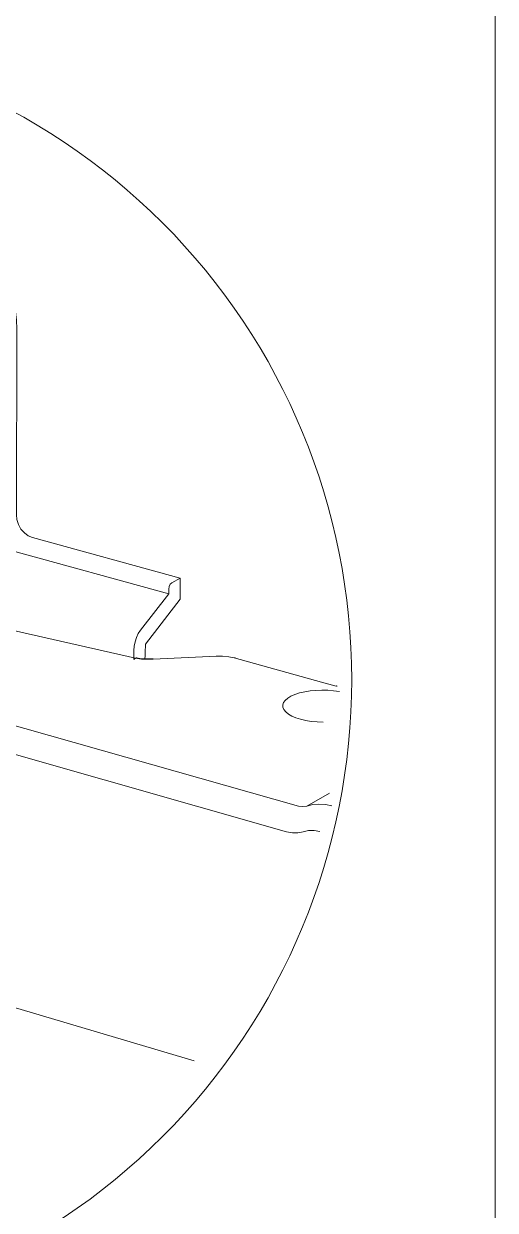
# Model space of a CAD drawing. Header units: metres. Extents: x -6.4 to 35.9, y -8.9 to 6.5.
# Drawn here: x 24.695 to 24.935, y -5.579 to -4.973 of the extents above; entities that cross this region are included whole.
import ezdxf

# ---------------------------------------------------------------- set-up
doc = ezdxf.new("R2010")
doc.units = ezdxf.units.M
doc.header["$MEASUREMENT"] = 0
doc.layers.add('PDF17_Geometry_Num_Penna__7_Num_Penna__7_Num_Penna__7_Num_Penna__7', color=7, linetype='Continuous', lineweight=18)

msp = doc.modelspace()

# ---------------------------------------------------------------- linework, layer by layer
at = {"layer": 'PDF17_Geometry_Num_Penna__7_Num_Penna__7_Num_Penna__7_Num_Penna__7', "color": 7, "linetype": 'Continuous', "lineweight": 18, "flags": 128}
for points in [[(24.93505, -8.63265), (22.11517, -8.63265), (22.11517, -4.66332), (24.93505, -4.66332)], [(24.79271, -5.29575), (24.79279, -5.2958)]]:
    msp.add_lwpolyline(points, close=True, dxfattribs=at)
for points in [[(24.47294, -5.6321, 0.045081), (24.53235, -5.63744, 0.414217), (24.86185, -5.30794, 0.41422), (24.53235, -4.97844, 0.277368), (24.24138, -5.15318)], [(24.6991, -5.23547), (24.69692, -5.23457), (24.69492, -5.23306), (24.69319, -5.23109), (24.69189, -5.2288), (24.69106, -5.22629), (24.69082, -5.22379), (24.69106, -5.12895, 0.31958), (24.65363, -5.0761), (24.55473, -5.0503)]]:
    msp.add_lwpolyline(points, format="xyb", dxfattribs=at)
for points in [[(24.6991, -5.23547), (24.77442, -5.25614), (24.77003, -5.25856)], [(24.68819, -5.24199), (24.76852, -5.26409), (24.76856, -5.26176)], [(24.40453, -5.25037), (24.83478, -5.37235)], [(24.77442, -5.25615), (24.77433, -5.26693), (24.75663, -5.28989)], [(24.75417, -5.28267), (24.76852, -5.26409)], [(24.77003, -5.25856), (24.7693, -5.2593), (24.76877, -5.26045), (24.76856, -5.26175)], [(24.41056, -5.26635), (24.82867, -5.38546), (24.83162, -5.38604), (24.83445, -5.386), (24.83715, -5.38546), (24.83986, -5.38489), (24.84274, -5.38489), (24.84565, -5.38542)], [(24.75162, -5.29702), (24.75174, -5.29694), (24.75187, -5.2969), (24.75195, -5.2969), (24.75207, -5.29686), (24.75216, -5.29686), (24.75228, -5.29686), (24.75388, -5.2971), (24.75556, -5.29723), (24.75724, -5.29731), (24.75888, -5.29735), (24.76053, -5.29727), (24.7606, -5.29735), (24.76065, -5.29747), (24.75761, -5.29752), (24.75458, -5.29739), (24.75162, -5.29702), (24.64719, -5.27332)], [(24.75072, -5.29313), (24.75088, -5.29091), (24.75134, -5.28866), (24.75207, -5.28645), (24.75302, -5.28439), (24.75417, -5.28267)], [(24.75162, -5.29702), (24.75068, -5.29756), (24.75072, -5.29313)], [(24.75642, -5.29727), (24.75654, -5.29575), (24.75658, -5.29428), (24.75663, -5.28989)], [(24.76065, -5.29747), (24.79287, -5.29595), (24.79603, -5.29595), (24.79915, -5.29628), (24.80198, -5.29686)], [(24.84646, -5.3092), (24.80197, -5.29686)], [(24.80198, -5.29686), (24.80231, -5.29673), (24.80263, -5.29678)], [(24.85385, -5.31125), (24.84647, -5.30921)], [(24.8545, -5.31117), (24.85417, -5.31113), (24.85384, -5.31125)], [(24.85051, -5.36572), (24.83901, -5.37235)], [(24.83478, -5.37235), (24.83695, -5.37268), (24.839, -5.37235)], [(24.85171, -5.37231), (24.84844, -5.37156), (24.84515, -5.37136), (24.84199, -5.37161), (24.839, -5.37235)], [(24.7815, -5.50238), (24.46114, -5.40729)]]:
    msp.add_lwpolyline(points, dxfattribs=at)
at = {"layer": 'PDF17_Geometry_Num_Penna__7_Num_Penna__7_Num_Penna__7_Num_Penna__7', "color": 7, "linetype": 'Continuous', "lineweight": 18}
msp.add_ellipse((24.84741, -5.32145), major_axis=(-0.02072, 0.00021), ratio=0.394755, start_param=4.311816, end_param=7.851732, dxfattribs=at)

doc.saveas('drawing.dxf')
